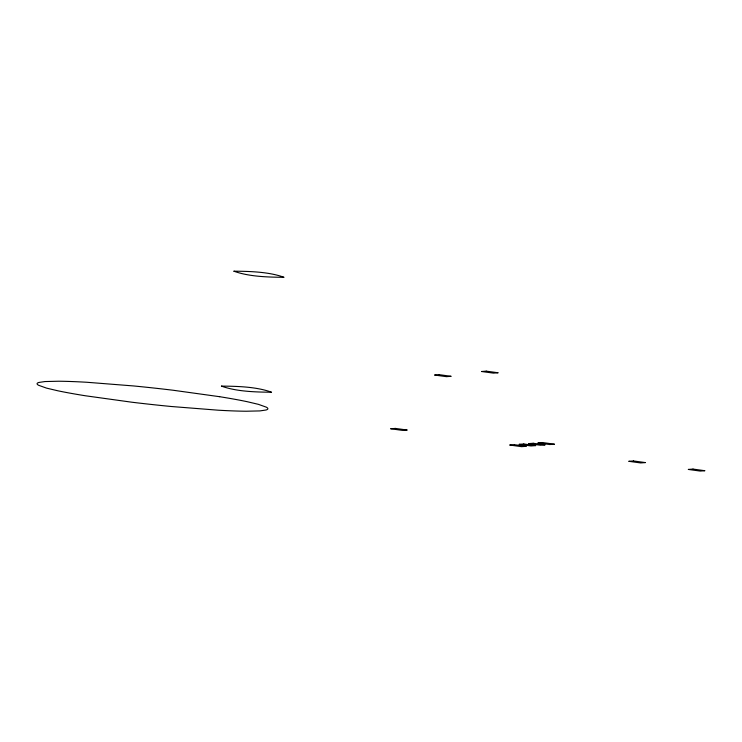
<?xml version="1.0" encoding="UTF-8"?>
<svg xmlns="http://www.w3.org/2000/svg" width="742" height="742" viewBox="0 0 742 742"><rect width="100%" height="100%" fill="white"/><g stroke="black" fill="none" stroke-linecap="round" stroke-linejoin="round"><path stroke-width="1.11" d="M219.651 396.701L173.127 390.246A119.11 8.514 6.2 0 0 133.606 385.951L86.768 382.26A119.11 8.514 6.2 0 0 58.618 381.23L45.021 381.546L38.89 382.455A119.11 8.514 6.2 0 0 38.612 385.284L46.496 388.103L57.542 390.719A119.11 8.514 6.2 0 0 85.293 395.755L131.807 402.21A119.11 8.514 6.2 0 0 171.328 406.505L218.176 410.196A119.11 8.514 6.2 0 0 246.316 411.226L259.913 410.91L266.053 410.001A119.11 8.514 6.2 0 0 266.332 407.173L258.439 404.353L247.392 401.737A119.11 8.514 6.2 0 0 219.641 396.701M233.943 271.201C248.542 276.571 267.639 277.202 284.01 277.295C269.402 271.924 250.314 271.284 233.943 271.201M221.459 386.118C236.067 391.488 255.155 392.119 271.526 392.212C256.918 386.842 237.83 386.202 221.459 386.118M439.236 374.682L434.543 375.035L446.443 376.658L451.145 376.305L439.236 374.682M486.251 371.148L481.549 371.501L493.458 373.124L498.16 372.772L486.251 371.148M395.31 428.412L390.617 428.765L402.516 430.397L407.219 430.035L395.31 428.412M514.382 444.681L509.68 445.033L521.589 446.665L526.291 446.313L514.382 444.681M523.787 443.976L519.085 444.328L530.994 445.951L535.696 445.599L523.787 443.976M533.192 443.271L528.489 443.623L540.399 445.246L545.101 444.894L533.192 443.271M542.597 442.566L537.894 442.918L549.794 444.541L554.497 444.189L542.597 442.566M633.455 460.949L628.752 461.301L640.661 462.934L645.364 462.581L633.455 460.949M692.991 469.083L688.288 469.436L700.198 471.068L704.9 470.716L692.991 469.083"/></g></svg>
